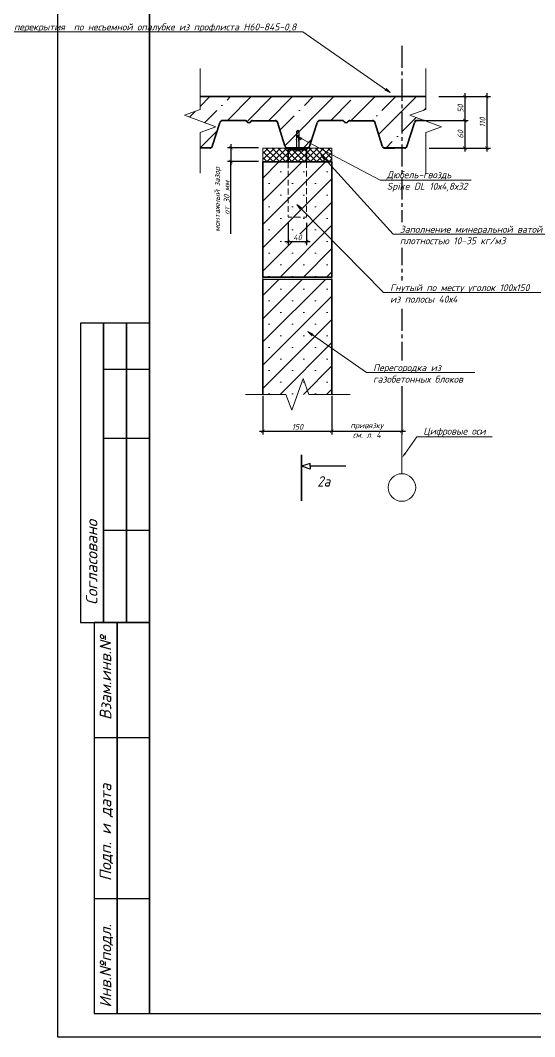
# Model space of a CAD drawing. Header units: millimetres. Extents: x -3689 to 2833879, y -661599 to -635850.
# Drawn here: x 2694637 to 2695755, y -660423 to -658215 of the extents above; entities that cross this region are included whole.
import ezdxf
from ezdxf import colors
from ezdxf.entities.mleader import LeaderData, LeaderLine
from ezdxf.enums import TextEntityAlignment as Align
from ezdxf.math import Vec2, Vec3

# ---------------------------------------------------------------- set-up
doc = ezdxf.new("R2010")
doc.units = ezdxf.units.MM
doc.header["$PDMODE"] = 35
doc.linetypes.add('CENTER2', pattern=[28.575, 19.05, -3.175, 3.175, -3.175])
doc.linetypes.add('невидимаяX2', pattern=[19.05, 12.7, -6.35])
doc.layers.get('Defpoints').update_dxf_attribs({"color": 4})
for name, color, linetype, lineweight in [('PDF _Заливка', 7, 'Continuous', 9), ('PDF _Основные линии', 7, 'Continuous', 35), ('PDF_Невидимые линии', 7, 'невидимаяX2', 20), ('PDF_Размеры', 7, 'Continuous', 20), ('PDF_Тонкая', 7, 'Continuous', 20), ('ВК-текст К1', 7, 'Continuous', 25), ('Выноски РД', 7, 'Continuous', 20), ('Основной', 252, 'Continuous', 30)]:
    doc.layers.add(name, color=color, linetype=linetype, lineweight=lineweight)
for name, color, linetype in [('PDF _Рамка', 7, 'Continuous'), ('PDF _Текст', 7, 'Continuous'), ('PDF_осевая', 30, 'CENTER2')]:
    doc.layers.add(name, color=color, linetype=linetype)
doc.styles.add('SPDS', font='isocpeui.ttf')
doc.styles.add('TEXТ (lSOCPEUR)', font='isocpeui.ttf', dxfattribs={"width": 0.9, "height": 250})
doc.styles.add('М2.5', font='isocpeui.ttf', dxfattribs={"height": 2.5})
doc.styles.add('М3', font='isocpeui.ttf', dxfattribs={"height": 3})
doc.styles.add('стиль текст', font='isocpeui.ttf')
doc.dimstyles.new('м 2.5 анотатив', dxfattribs={"dimscale": 100, "dimtxt": 2.5, "dimasz": 1.5, "dimexe": 1.5, "dimexo": 0.625, "dimtad": 1, "dimdec": 0, "dimrnd": 5, "dimtxsty": 'SPDS', "dimblk": 'ARCHTICK', "dimcen": 2.5, "dimdle": 1.5, "dimclrd": 256, "dimclre": 256, "dimclrt": 256, "dimadec": 0, "dimazin": 0, "dimtfac": 1, "dimtdec": 0, "dimtmove": 1, "dimatfit": 3, "dimldrblk": 'OPEN30', "dimfxl": 1, "dimarcsym": 0})

# ---------------------------------------------------------------- blocks, each defined once
blk = doc.blocks.new('_Open')
at = {"color": 0, "linetype": 'ByBlock', "lineweight": -2}
for p, q in [((-1, 0.17), (0, 0)), ((-1, -0.17), (0, 0)), ((0, 0), (-1, 0))]:
    blk.add_line(p, q, dxfattribs=at)
blk = doc.blocks.new('str1')
at = {"layer": 'Основной', "color": 0}
for p, q in [((23843, -23714), (23843, -24339)), ((23843, -24339), (23793, -24339)), ((23793, -24339), (23843, -24489)), ((23843, -24339), (23893, -24339)), ((23893, -24339), (23843, -24489))]:
    blk.add_line(p, q, dxfattribs=at)
blk = doc.blocks.new('Дюбель гвоздь')
at = {"linetype": 'Continuous', "lineweight": 0}
blk.add_hatch(color=255, dxfattribs=at).paths.add_polyline_path([(-2.9, 0), (-2.9, 40), (0, 42.9), (2.9, 40), (2.9, 0)])
at = {"color": 7, "linetype": 'Continuous', "lineweight": 0}
for p, q in [((-2.9, 40), (0, 42.9)), ((-2.9, 0), (-2.9, 40)), ((-2.9, 40), (2.9, 40)), ((-2.4, 31), (-1.4, 32)), ((-2.4, 31), (-2.4, 27)), ((-2.4, 31), (2.4, 31)), ((-1.4, 32), (1.4, 32)), ((2.9, 40), (0, 42.9)), ((2.4, 31), (1.4, 32)), ((2.4, 31), (2.4, 27)), ((2.9, 0), (2.9, 40)), ((-5, 0), (5, 0)), ((-2.4, 19), (-2.4, 0)), ((2.4, 19), (2.4, 0))]:
    blk.add_line(p, q, dxfattribs=at)
at = {"color": 7, "linetype": 'Continuous', "lineweight": 0, "flags": 128}
blk.add_lwpolyline([(-2.9, 0), (-2.9, 40), (0, 42.9), (2.9, 40), (2.9, 0)], close=True, dxfattribs=at)
at = {"color": 7, "linetype": 'Continuous', "lineweight": 0}
for centre, radius, start, end in [((6.2, 23), 9.46, 154.9728, 205.0272), ((11, 23), 9.46, 154.9728, 205.0272), ((0, 5.1), 7.14, 225.5879, 314.4121)]:
    blk.add_arc(centre, radius, start, end, dxfattribs=at)
blk = doc.blocks.new('_ARCHTICK')
at = {"color": 0, "linetype": 'ByBlock', "const_width": 0.15}
blk.add_lwpolyline([(-0.5, -0.5), (0.5, 0.5)], dxfattribs=at)
blk = doc.blocks.new('*D687')
at = {"layer": 'Defpoints', "color": 0}
for p in [(2695164.4, -658492), (2695094.9, -658522.1), (2695164.4, -658522.1)]:
    blk.add_point(p, dxfattribs=at)
at = {"layer": 'PDF_Размеры', "lineweight": -2}
for p, q in [((2695154.4, -658492), (2695087.4, -658492)), ((2695094.9, -658484.5), (2695094.9, -658529.6)), ((2695154.4, -658522.1), (2695087.4, -658522.1)), ((2695094.9, -658678.7), (2695094.9, -658522.1))]:
    blk.add_line(p, q, dxfattribs=at)
at = {"layer": 'PDF_Размеры', "lineweight": -2, "xscale": 7.5, "yscale": 7.5, "zscale": 7.5}
for p, rotation in [((2695094.9, -658492), 90), ((2695094.9, -658522.1), 270)]:
    blk.add_blockref('_ARCHTICK', p, dxfattribs=dict(at, rotation=rotation))
at = {"layer": 'PDF_Размеры', "insert": (2695075.1, -658604.3), "char_height": 12.5, "attachment_point": 5, "rotation": 90, "style": 'SPDS'}
blk.add_mtext('монтажный зазор\\P от 30 мм', dxfattribs=at)
blk = doc.blocks.new('_OPEN30')
at = {"color": 0, "linetype": 'ByBlock'}
for p, q in [((-1, 0.268), (0, 0)), ((0, 0), (-1, -0.268)), ((0, 0), (-1, 0))]:
    blk.add_line(p, q, dxfattribs=at)
blk = doc.blocks.new('*D689')
at = {"layer": 'Defpoints', "color": 0}
for p in [(2695164.4, -659027.9), (2695314.4, -659027.9), (2695314.4, -659107.7)]:
    blk.add_point(p, dxfattribs=at)
at = {"layer": 'PDF _Рамка', "lineweight": -2}
for p, q in [((2695164.4, -659031), (2695164.4, -659115.2)), ((2695314.4, -659031), (2695314.4, -659115.2)), ((2695156.9, -659107.7), (2695321.9, -659107.7))]:
    blk.add_line(p, q, dxfattribs=at)
at = {"layer": 'PDF _Рамка', "lineweight": -2, "xscale": 7.5, "yscale": 7.5, "zscale": 7.5, "rotation": 180}
blk.add_blockref('_ARCHTICK', (2695164.4, -659107.7), dxfattribs=at)
at = {"layer": 'PDF _Рамка', "lineweight": -2, "xscale": 7.5, "yscale": 7.5, "zscale": 7.5}
blk.add_blockref('_ARCHTICK', (2695314.4, -659107.7), dxfattribs=at)
at = {"layer": 'PDF _Рамка', "insert": (2695239.4, -659098.3), "char_height": 12.5, "attachment_point": 5, "style": 'SPDS'}
blk.add_mtext('150 ', dxfattribs=at)
blk = doc.blocks.new('*D691')
at = {"layer": 'Defpoints', "color": 0}
for p in [(2695314.4, -659027.9), (2695466.4, -659027.9), (2695466.4, -659107.7)]:
    blk.add_point(p, dxfattribs=at)
at = {"layer": 'PDF _Рамка', "lineweight": -2}
for p, q in [((2695314.4, -659031), (2695314.4, -659115.2)), ((2695466.4, -659031), (2695466.4, -659115.2)), ((2695306.9, -659107.7), (2695473.9, -659107.7))]:
    blk.add_line(p, q, dxfattribs=at)
at = {"layer": 'PDF _Рамка', "lineweight": -2, "xscale": 7.5, "yscale": 7.5, "zscale": 7.5, "rotation": 180}
blk.add_blockref('_ARCHTICK', (2695314.4, -659107.7), dxfattribs=at)
at = {"layer": 'PDF _Рамка', "lineweight": -2, "xscale": 7.5, "yscale": 7.5, "zscale": 7.5}
blk.add_blockref('_ARCHTICK', (2695466.4, -659107.7), dxfattribs=at)
at = {"layer": 'PDF _Рамка', "insert": (2695390.1, -659105.4), "char_height": 12.5, "attachment_point": 5, "style": 'SPDS'}
blk.add_mtext('привязку\\Pсм. л. 4', dxfattribs=at)
blk = doc.blocks.new('*D679')
at = {"layer": 'Defpoints', "color": 0}
for p in [(2695219.4, -658642.8), (2695259.4, -658642.8)]:
    blk.add_point(p, dxfattribs=at)
at = {"layer": 'PDF _Заливка', "lineweight": -2}
for p, q in [((2695219.4, -658655.3), (2695219.4, -658703.5)), ((2695259.4, -658655.3), (2695259.4, -658703.5)), ((2695211.9, -658696), (2695266.9, -658696))]:
    blk.add_line(p, q, dxfattribs=at)
at = {"layer": 'PDF _Заливка', "lineweight": -2, "xscale": 7.5, "yscale": 7.5, "zscale": 7.5, "rotation": 180}
blk.add_blockref('_ARCHTICK', (2695219.4, -658696), dxfattribs=at)
at = {"layer": 'PDF _Заливка', "lineweight": -2, "xscale": 7.5, "yscale": 7.5, "zscale": 7.5}
blk.add_blockref('_ARCHTICK', (2695259.4, -658696), dxfattribs=at)
at = {"layer": 'PDF _Заливка', "insert": (2695239.4, -658686.7), "char_height": 12.5, "attachment_point": 5, "style": 'SPDS', "bg_fill": 3, "box_fill_scale": 1.1, "bg_fill_color": 256, "bg_fill_true_color": 13158600, "bg_fill_transparency": 0}
blk.add_mtext('40', dxfattribs=at)
at = {"layer": 'Defpoints', "color": 0}
blk.add_point((2695259.4, -658696), dxfattribs=at)
blk = doc.blocks.new('*D699')
at = {"layer": 'Defpoints', "color": 0}
for p in [(2695486.7, -658432.9), (2695517.9, -658492.9), (2695603.2, -658492.9)]:
    blk.add_point(p, dxfattribs=at)
at = {"layer": 'PDF_Размеры', "lineweight": -2}
for p, q in [((2695494.2, -658432.9), (2695610.7, -658432.9)), ((2695603.2, -658425.4), (2695603.2, -658500.4)), ((2695525.4, -658492.9), (2695610.7, -658492.9))]:
    blk.add_line(p, q, dxfattribs=at)
at = {"layer": 'PDF_Размеры', "lineweight": -2, "xscale": 7.5, "yscale": 7.5, "zscale": 7.5}
for p, rotation in [((2695603.2, -658432.9), 90), ((2695603.2, -658492.9), 270)]:
    blk.add_blockref('_ARCHTICK', p, dxfattribs=dict(at, rotation=rotation))
at = {"layer": 'PDF_Размеры', "insert": (2695593.8, -658462.9), "char_height": 12.5, "attachment_point": 5, "rotation": 90, "style": 'SPDS'}
blk.add_mtext('60', dxfattribs=at)
blk = doc.blocks.new('*D701')
at = {"layer": 'Defpoints', "color": 0}
for p in [(2695539.4, -658380.9), (2695539.4, -658492.9), (2695651.2, -658492.9)]:
    blk.add_point(p, dxfattribs=at)
at = {"layer": 'PDF_Размеры', "lineweight": -2}
for p, q in [((2695651.2, -658373.4), (2695651.2, -658500.4)), ((2695546.9, -658380.9), (2695658.7, -658380.9)), ((2695546.9, -658492.9), (2695658.7, -658492.9))]:
    blk.add_line(p, q, dxfattribs=at)
at = {"layer": 'PDF_Размеры', "lineweight": -2, "xscale": 7.5, "yscale": 7.5, "zscale": 7.5}
for p, rotation in [((2695651.2, -658380.9), 90), ((2695651.2, -658492.9), 270)]:
    blk.add_blockref('_ARCHTICK', p, dxfattribs=dict(at, rotation=rotation))
at = {"layer": 'PDF_Размеры', "insert": (2695641.8, -658436.9), "char_height": 12.5, "attachment_point": 5, "rotation": 90, "style": 'SPDS'}
blk.add_mtext('110', dxfattribs=at)
blk = doc.blocks.new('*D703')
at = {"layer": 'Defpoints', "color": 0}
for p in [(2695539.4, -658380.9), (2695539.4, -658432.9), (2695603.3, -658432.9)]:
    blk.add_point(p, dxfattribs=at)
at = {"layer": 'PDF_Размеры', "lineweight": -2}
for p, q in [((2695603.3, -658373.4), (2695603.3, -658440.4)), ((2695546.9, -658380.9), (2695610.8, -658380.9)), ((2695546.9, -658432.9), (2695610.8, -658432.9))]:
    blk.add_line(p, q, dxfattribs=at)
at = {"layer": 'PDF_Размеры', "lineweight": -2, "xscale": 7.5, "yscale": 7.5, "zscale": 7.5}
for p, rotation in [((2695603.3, -658380.9), 90), ((2695603.3, -658432.9), 270)]:
    blk.add_blockref('_ARCHTICK', p, dxfattribs=dict(at, rotation=rotation))
at = {"layer": 'PDF_Размеры', "insert": (2695593.9, -658406.9), "char_height": 12.5, "attachment_point": 5, "rotation": 90, "style": 'SPDS'}
blk.add_mtext('50', dxfattribs=at)
blk = doc.blocks.new('*U601')
for points in [[(0, 0), (297, 0), (297, 420), (0, 420)], [(5, 90), (10, 90), (10, 155), (5, 155)], [(10, 90), (15, 90), (15, 155), (10, 155)], [(15, 90), (20, 90), (20, 155), (15, 155)], [(8, 5), (13, 5), (13, 90), (8, 90)], [(13, 5), (20, 5), (20, 90), (13, 90)]]:
    blk.add_lwpolyline(points, close=True)
at = {"const_width": 0.35}
blk.add_lwpolyline([(20, 5), (292, 5), (292, 415), (20, 415)], close=True, dxfattribs=at)
for points in [[(10, 145), (20, 145)], [(10, 130), (20, 130)], [(10, 110), (20, 110)], [(8, 65), (20, 65)], [(8, 30), (20, 30)]]:
    blk.add_lwpolyline(points)
at = {"style": 'М2.5'}
for s, p in [('Согласовано', (8.68, 93.8)), ('Взам.инв.№', (11.68, 68.8)), ('Подп. и дата', (11.68, 33.8)), ('Инв.№подл.', (11.68, 6.31))]:
    blk.add_text(s, height=2.5, rotation=90, dxfattribs=at).set_placement(p)
for tag, height, p in [('ГРАФА_ЗАКАЗЧИК', 2.5, (177.05, 55)), ('ГРАФА_10Ф3-1', 2.5, (108, 32.5)), ('ГРАФА_13Ф3-1', 2.5, (163, 32.5)), ('ГРАФА_10Ф3-2', 2.5, (108, 27.5)), ('ГРАФА_13Ф3-2', 2.5, (163, 27.5)), ('ГРАФА_10Ф3-3', 2.5, (108, 22.5)), ('ГРАФА_13Ф3-3', 2.5, (163, 22.5)), ('ГРАФА_10Ф3-4', 2.5, (108, 17.5)), ('ГРАФА_13Ф3-4', 2.5, (163, 17.5)), ('ГРАФА_10Ф3-5', 2.5, (108, 12.5)), ('ГРАФА_13Ф3-5', 2.5, (163, 12.5)), ('ГРАФА_10Ф3-6', 2.5, (108, 7.5)), ('ГРАФА_13Ф3-6', 2.5, (163, 7.5)), ('СВОЙСТВА_2', 3, (252.57, 2.5)), ('ФОРМАТ', 3, (230.51, 2.5))]:
    blk.add_attdef(tag, text='', height=height, dxfattribs=at).set_placement(p, align=Align.MIDDLE_LEFT)
at = {"style": 'М3'}
for tag, p in [('ГРАФА_1Ф3', (232, 55)), ('ГРАФА_6Ф3', (249.5, 25)), ('ГРАФА_7Ф3', (265.5, 25)), ('ГРАФА_8Ф3', (283, 25))]:
    blk.add_attdef(tag, text='', height=3, dxfattribs=at).set_placement(p, align=Align.MIDDLE_CENTER)
at = {"lineweight": 30, "flags": 104}
for tag, height, p in [('ГРАФА_2Ф3', 2.4, (232, 42.5)), ('ГРАФА_3Ф3', 2.5, (207, 27.5)), ('ГРАФА_4Ф3', 2.5, (207, 12.5))]:
    blk.add_attdef(tag, text='', height=height, dxfattribs=at).set_placement(p, align=Align.MIDDLE_CENTER)

msp = doc.modelspace()

# ---------------------------------------------------------------- hatches: boundary and pattern name
at = {"layer": 'PDF _Заливка'}
h = msp.add_hatch(dxfattribs=at)
h.set_pattern_fill('ANSI35', color=256, scale=10)
h.set_pattern_definition([(45, (-326.32, 1357.02), (-44.9012806, 44.9012806), []), (45, (-281.42, 1357.02), (-44.9012806, 44.9012806), [79.375, -15.875, 0, -15.875])])
edge = h.paths.add_edge_path()
edge.add_line((2695518.33, -658409.03), (2695518.33, -658380.94))
edge.add_line((2695518.33, -658380.94), (2695027.86, -658380.94))
edge.add_line((2695027.86, -658380.94), (2695027.86, -658409.03))
edge.add_line((2695027.86, -658409.03), (2694993.52, -658421.53))
edge.add_line((2694993.52, -658421.53), (2695062.21, -658446.53))
edge.add_line((2695062.21, -658446.53), (2695027.86, -658459.03))
edge.add_line((2695027.86, -658459.03), (2695027.86, -658492.06))
edge.add_line((2695027.86, -658492.06), (2695049.43, -658492.06))
edge.add_arc((2695049.43, -658487.06), 5, 270, 342.4669)
edge.add_line((2695054.2, -658488.56), (2695070.52, -658436.91))
edge.add_arc((2695076.05, -658438.66), 5.8, 90, 162.4669, ccw=False)
edge.add_line((2695076.05, -658432.86), (2695125.61, -658432.86))
edge.add_arc((2695125.61, -658437.16), 4.3, 51.46444, 90, ccw=False)
edge.add_line((2695128.29, -658433.79), (2695131.43, -658436.3))
edge.add_arc((2695133.61, -658433.56), 3.5, 231.46444, 308.53556)
edge.add_line((2695135.79, -658436.3), (2695138.93, -658433.79))
edge.add_arc((2695141.61, -658437.16), 4.3, 90, 128.53556, ccw=False)
edge.add_line((2695141.61, -658432.86), (2695191.18, -658432.86))
edge.add_arc((2695191.18, -658438.66), 5.8, 17.5331, 90, ccw=False)
edge.add_line((2695196.71, -658436.91), (2695213.03, -658488.56))
edge.add_arc((2695217.8, -658487.06), 5, 197.5331, 270)
edge.add_line((2695217.8, -658492.06), (2695260.93, -658492.06))
edge.add_arc((2695260.93, -658487.06), 5, 270, 342.4669)
edge.add_line((2695265.69, -658488.56), (2695282.01, -658436.91))
edge.add_arc((2695287.54, -658438.66), 5.8, 90, 162.4669, ccw=False)
edge.add_line((2695287.54, -658432.86), (2695337.11, -658432.86))
edge.add_arc((2695337.11, -658437.16), 4.3, 51.46444, 90, ccw=False)
edge.add_line((2695339.79, -658433.79), (2695342.93, -658436.3))
edge.add_arc((2695345.11, -658433.56), 3.5, 231.46444, 308.53556)
edge.add_line((2695347.29, -658436.3), (2695350.43, -658433.79))
edge.add_arc((2695353.11, -658437.16), 4.3, 90, 128.53556, ccw=False)
edge.add_line((2695353.11, -658432.86), (2695402.67, -658432.86))
edge.add_arc((2695402.67, -658438.66), 5.8, 17.5331, 90, ccw=False)
edge.add_line((2695408.2, -658436.91), (2695424.52, -658488.56))
edge.add_arc((2695429.29, -658487.06), 5, 197.5331, 270)
edge.add_line((2695429.29, -658492.06), (2695472.42, -658492.05))
edge.add_line((2695472.42, -658492.05), (2695495.61, -658433.97))
edge.add_line((2695495.61, -658433.97), (2695515.08, -658432.85))
edge.add_line((2695515.08, -658432.85), (2695483.99, -658421.53))
edge.add_line((2695483.99, -658421.53), (2695518.33, -658409.03))
at = {"layer": 'PDF _Заливка', "true_color": 0x636466}
h = msp.add_hatch(dxfattribs=at)
h.set_pattern_fill('SACNCR', color=251, scale=15)
h.set_pattern_definition([(45, (3668.714, -1534.82), (-25.25697034, 25.25697034), []), (45, (3693.97, -1534.82), (-25.25697034, 25.25697034), [0, -35.71875])])
h.paths.add_polyline_path([(2695314.36, -658522.89), (2695164.36, -658522.89), (2695164.36, -658772.89), (2695314.36, -658772.89)])
h = msp.add_hatch(dxfattribs=at)
h.set_pattern_fill('SACNCR', color=251, scale=15)
h.set_pattern_definition([(45, (3668.714, -1789.82), (-25.25697034, 25.25697034), []), (45, (3693.97, -1789.82), (-25.25697034, 25.25697034), [0, -35.71875])])
h.paths.add_polyline_path([(2695314.36, -658777.89), (2695164.36, -658777.89), (2695164.36, -659027.89), (2695314.36, -659027.89)])
at = {"layer": 'ВК-текст К1', "true_color": 0x636466}
h = msp.add_hatch(dxfattribs=at)
h.set_pattern_fill('ANSI37', color=251, scale=3)
h.set_pattern_definition([(45, (416.198, -824.034), (-6.73519209, 6.73519209), []), (135, (416.198, -824.034), (-6.73519209, -6.73519209), [])])
h.paths.add_polyline_path([(2695164.36, -658492.87), (2695314.36, -658492.87), (2695314.36, -658522.87), (2695164.36, -658522.87)])

# ---------------------------------------------------------------- linework, layer by layer
for p, q in [((2695054.2, -658488.55), (2695070.52, -658436.9)), ((2695054.96, -658488.79), (2695071.28, -658437.14)), ((2695125.61, -658432.85), (2695076.05, -658432.85)), ((2695125.61, -658433.65), (2695076.05, -658433.65)), ((2695127.79, -658434.41), (2695130.93, -658436.91)), ((2695128.29, -658433.78), (2695131.43, -658436.28)), ((2695138.93, -658433.78), (2695135.79, -658436.28)), ((2695139.43, -658434.41), (2695136.29, -658436.91)), ((2695141.61, -658432.85), (2695191.18, -658432.85)), ((2695141.61, -658433.65), (2695191.18, -658433.65)), ((2695212.27, -658488.79), (2695195.95, -658437.14)), ((2695213.03, -658488.55), (2695196.71, -658436.9)), ((2695265.69, -658488.55), (2695282.01, -658436.9)), ((2695265.69, -658488.55), (2695282.01, -658436.9)), ((2695266.46, -658488.79), (2695282.78, -658437.14)), ((2695266.46, -658488.79), (2695282.78, -658437.14)), ((2695337.11, -658432.85), (2695287.54, -658432.85)), ((2695337.11, -658432.85), (2695287.54, -658432.85)), ((2695337.11, -658433.65), (2695287.54, -658433.65)), ((2695337.11, -658433.65), (2695287.54, -658433.65)), ((2695339.29, -658434.41), (2695342.43, -658436.91)), ((2695339.29, -658434.41), (2695342.43, -658436.91)), ((2695339.79, -658433.78), (2695342.93, -658436.28)), ((2695339.79, -658433.78), (2695342.93, -658436.28)), ((2695350.43, -658433.78), (2695347.29, -658436.28)), ((2695350.43, -658433.78), (2695347.29, -658436.28)), ((2695350.93, -658434.41), (2695347.79, -658436.91)), ((2695350.93, -658434.41), (2695347.79, -658436.91)), ((2695353.11, -658432.85), (2695402.67, -658432.85)), ((2695353.11, -658432.85), (2695402.67, -658432.85)), ((2695353.11, -658433.65), (2695402.67, -658433.65)), ((2695353.11, -658433.65), (2695402.67, -658433.65)), ((2695423.76, -658488.79), (2695407.44, -658437.14)), ((2695423.76, -658488.79), (2695407.44, -658437.14)), ((2695424.52, -658488.55), (2695408.2, -658436.9)), ((2695424.52, -658488.55), (2695408.2, -658436.9)), ((2695477.19, -658488.55), (2695493.51, -658436.9)), ((2695477.95, -658488.79), (2695494.27, -658437.14)), ((2695515.08, -658432.85), (2695499.04, -658432.85)), ((2695517.27, -658433.65), (2695499.04, -658433.65)), ((2695049.43, -658492.05), (2695027.86, -658492.05)), ((2695049.43, -658492.85), (2695027.86, -658492.85)), ((2695260.93, -658492.05), (2695217.8, -658492.05)), ((2695260.93, -658492.85), (2695217.8, -658492.85)), ((2695260.93, -658492.05), (2695239.36, -658492.05)), ((2695260.93, -658492.85), (2695239.36, -658492.85)), ((2695429.29, -658492.05), (2695450.86, -658492.05)), ((2695472.42, -658492.05), (2695429.29, -658492.05)), ((2695429.29, -658492.85), (2695450.86, -658492.85)), ((2695472.42, -658492.85), (2695429.29, -658492.85))]:
    msp.add_line(p, q)
for centre, radius, start, end in [((2695076.05, -658438.65), 5.8, 90, 162.4669), ((2695076.05, -658438.65), 5, 90, 162.4669), ((2695125.61, -658437.15), 4.3, 51.46444, 90), ((2695125.61, -658437.15), 3.5, 51.46444, 90), ((2695133.61, -658433.55), 4.3, 231.46444, 308.53556), ((2695133.61, -658433.55), 3.5, 231.46444, 308.53556), ((2695141.61, -658437.15), 4.3, 90, 128.53556), ((2695141.61, -658437.15), 3.5, 90, 128.53556), ((2695191.18, -658438.65), 5.8, 17.5331, 90), ((2695191.18, -658438.65), 5, 17.5331, 90), ((2695287.54, -658438.65), 5.8, 90, 162.4669), ((2695287.54, -658438.65), 5.8, 90, 162.4669), ((2695287.54, -658438.65), 5, 90, 162.4669), ((2695287.54, -658438.65), 5, 90, 162.4669), ((2695337.11, -658437.15), 4.3, 51.46444, 90), ((2695337.11, -658437.15), 4.3, 51.46444, 90), ((2695337.11, -658437.15), 3.5, 51.46444, 90), ((2695337.11, -658437.15), 3.5, 51.46444, 90), ((2695345.11, -658433.55), 4.3, 231.46444, 308.53556), ((2695345.11, -658433.55), 4.3, 231.46444, 308.53556), ((2695345.11, -658433.55), 3.5, 231.46444, 308.53556), ((2695345.11, -658433.55), 3.5, 231.46444, 308.53556), ((2695353.11, -658437.15), 4.3, 90, 128.53556), ((2695353.11, -658437.15), 4.3, 90, 128.53556), ((2695353.11, -658437.15), 3.5, 90, 128.53556), ((2695353.11, -658437.15), 3.5, 90, 128.53556), ((2695402.67, -658438.65), 5.8, 17.5331, 90), ((2695402.67, -658438.65), 5.8, 17.5331, 90), ((2695402.67, -658438.65), 5, 17.5331, 90), ((2695402.67, -658438.65), 5, 17.5331, 90), ((2695499.04, -658438.65), 5.8, 90, 162.4669), ((2695499.04, -658438.65), 5, 90, 162.4669), ((2695049.43, -658487.05), 5, 270, 342.4669), ((2695049.43, -658487.05), 5.8, 270, 342.4669), ((2695217.8, -658487.05), 5.8, 197.5331, 270), ((2695217.8, -658487.05), 5, 197.5331, 270), ((2695260.93, -658487.05), 5, 270, 342.4669), ((2695260.93, -658487.05), 5, 270, 342.4669), ((2695260.93, -658487.05), 5.8, 270, 342.4669), ((2695260.93, -658487.05), 5.8, 270, 342.4669), ((2695429.29, -658487.05), 5.8, 197.5331, 270), ((2695429.29, -658487.05), 5.8, 197.5331, 270), ((2695429.29, -658487.05), 5, 197.5331, 270), ((2695429.29, -658487.05), 5, 197.5331, 270), ((2695472.42, -658487.05), 5, 270, 342.4669), ((2695472.42, -658487.05), 5.8, 270, 342.4669)]:
    msp.add_arc(centre, radius, start, end)
at = {"layer": 'PDF _Основные линии'}
for p, q in [((2695164.36, -659027.89), (2695164.36, -658777.89)), ((2695314.36, -658777.89), (2695314.36, -659027.89)), ((2695248.03, -659158.95), (2695248.03, -659258.95))]:
    msp.add_line(p, q, dxfattribs=at)
for points in [[(2695027.86, -658380.94), (2695518.33, -658380.94)], [(2695164.36, -658522.89), (2695314.36, -658522.89), (2695314.36, -658772.89), (2695164.36, -658772.89), (2695164.36, -658522.89)]]:
    msp.add_lwpolyline(points, dxfattribs=at)
at = {"layer": 'PDF _Основные линии', "color": 7, "flags": 128}
for points in [[(2695219.36, -658492.85), (2695259.36, -658492.85), (2695259.36, -658522.89)], [(2695219.36, -658522.89), (2695219.36, -658492.85)]]:
    msp.add_lwpolyline(points, dxfattribs=at)
msp.add_lwpolyline([(2695219.36, -658492.87), (2695259.36, -658492.87), (2695259.36, -658496.87), (2695219.36, -658496.87)], close=True, dxfattribs=at)
at = {"layer": 'PDF_Невидимые линии', "color": 7, "flags": 128}
msp.add_lwpolyline([(2695259.36, -658522.89), (2695259.36, -658642.85), (2695219.36, -658642.85), (2695219.36, -658522.89)], dxfattribs=at)
at = {"layer": 'PDF_осевая', "ltscale": 2.5}
msp.add_lwpolyline([(2695466.42, -658270.74), (2695466.42, -659107.68)], dxfattribs=at)
at = {"layer": 'PDF_Тонкая', "linetype": 'Continuous'}
msp.add_lwpolyline([(2695027.86, -658319.63), (2695027.86, -658409.03), (2694993.52, -658421.53), (2695062.21, -658446.53), (2695027.86, -658459.03), (2695027.86, -658547.2)], dxfattribs=at)
at = {"layer": 'PDF_Тонкая'}
msp.add_lwpolyline([(2695164.36, -658522.89), (2695314.36, -658522.89), (2695314.36, -658492.85), (2695164.36, -658492.85)], close=True, dxfattribs=at)
msp.add_lwpolyline([(2695466.42, -659085.27), (2695466.42, -659200.03)], dxfattribs=at)
msp.add_circle((2695466.39, -659230.03), 30, dxfattribs=at)

# ---------------------------------------------------------------- block references
at = {"layer": 'PDF _Заливка'}
msp.add_blockref('Дюбель гвоздь', (2695240.07, -658496.85), dxfattribs=at)
at = {"layer": 'PDF _Основные линии', "xscale": 0.125, "yscale": 0.125, "zscale": 0.125, "rotation": 270}
msp.add_blockref('str1', (2698309.13, -656203.52), dxfattribs=at)

# ---------------------------------------------------------------- texts
at = {"layer": 'PDF _Текст', "insert": (2695296.71, -659216.69), "char_height": 22.5, "width": 17.5, "attachment_point": 5, "style": 'TEXТ (lSOCPEUR)'}
msp.add_mtext('2а', dxfattribs=at)

# ---------------------------------------------------------------- dimensions: what is measured, and where the dimension line sits
at = {"layer": 'PDF _Рамка'}
dim = msp.add_linear_dim(base=(2695314.36, -659107.68), p1=(2695164.36, -659027.89), p2=(2695314.36, -659027.89), text='<> ', dimstyle='м 2.5 анотатив', dxfattribs=at)
dim.commit()
dim.dimension.update_dxf_attribs({"geometry": '*D689', "text_midpoint": (2695239.36, -659098.31)})
at = {"layer": 'PDF_Размеры'}
dim = msp.add_linear_dim(base=(2695603.28, -658432.86), p1=(2695539.44, -658380.94), p2=(2695539.44, -658432.86), angle=90, dimstyle='м 2.5 анотатив', override={"dimexo": 1.5}, dxfattribs=at)
dim.commit()
dim.dimension.update_dxf_attribs({"geometry": '*D703', "text_midpoint": (2695593.9, -658406.9)})
dim = msp.add_linear_dim(base=(2695094.88, -658522.12), p1=(2695164.36, -658492.03), p2=(2695164.36, -658522.12), angle=90, text='монтажный зазор\\P от <> мм', dimstyle='м 2.5 анотатив', override={"dimexo": 2}, dxfattribs=at)
dim.commit()
dim.dimension.update_dxf_attribs({"geometry": '*D687', "text_midpoint": (2695075.71, -658604.27), "dimtype": 160})

# ---------------------------------------------------------------- leaders
at = {"layer": 'Выноски РД'}
ml = msp.add_multileader_mtext('Standard', dxfattribs=at)
ml.set_content('Ж/б плита перекрытия  по несъемной опалубке из профлиста Н60-845-0,8', color=256, style='стиль текст')
ml.set_leader_properties(lineweight=15)
ml.set_arrow_properties(name='OPEN')
ml.build(insert=Vec2(0, 0))
ml.multileader.update_dxf_attribs({"text_left_attachment_type": 6, "text_right_attachment_type": 6, "dogleg_length": 0.36, "arrow_head_size": 12.5, "scale": 5})
ctx = ml.context
ctx.base_point, ctx.scale, ctx.char_height, ctx.arrow_head_size, ctx.landing_gap_size, ctx.plane_origin = Vec3(2694602.36, -658240.06), 5, 15, 12.5, 12.5, Vec3(2695898.12, -658768.05)
ctx.left_attachment, ctx.right_attachment, ctx.text_align_type = 6, 6, 2
notes = []
notes.append((ctx, [(1, (1, 1, 0), (2695251.2, -658240.06), (-1, 0), 1.8, [(0, [(2695441.15, -658372.27)], 0, [])])]))
ctx.mtext.insert, ctx.mtext.width, ctx.mtext.alignment, ctx.mtext.flow_direction = Vec3(2695236.9, -658222.06), 741.9127, 3, 5
ml = msp.add_multileader_mtext('Standard', dxfattribs=at)
ml.set_content('Гнутый по месту уголок 100х150 \\Pиз полосы 40х4', color=256, style='стиль текст')
ml.set_leader_properties(lineweight=15)
ml.set_arrow_properties(name='OPEN')
ml.build(insert=Vec2(0, 0))
ml.multileader.update_dxf_attribs({"text_left_attachment_type": 6, "text_right_attachment_type": 6, "dogleg_length": 0.36, "arrow_head_size": 12.5, "scale": 5})
ctx = ml.context
ctx.base_point, ctx.scale, ctx.char_height, ctx.arrow_head_size, ctx.landing_gap_size, ctx.plane_origin = Vec3(2696481.24, -658242.42), 5, 15, 12.5, 12.5, Vec3(2697645.04, -659269.76)
ctx.left_attachment, ctx.right_attachment, ctx.text_align_type = 6, 6, 2
notes.append((ctx, [(1, (1, 1, 0), (2696830.88, -658242.42), (-1, 0), 1.8, [(0, [(2696894.54, -658495.66)], 0, [])])]))
ctx.mtext.insert, ctx.mtext.width, ctx.mtext.defined_height, ctx.mtext.alignment, ctx.mtext.flow_direction = Vec3(2696816.58, -658224.42), 690.6624, 36, 3, 5
ml = msp.add_multileader_mtext('Standard', dxfattribs=at)
ml.set_content('Ж/б плита перекрытия  по несъемной опалубке из профлиста Н60-845-0,8', color=256, style='стиль текст')
ml.set_leader_properties(lineweight=15)
ml.set_arrow_properties(name='OPEN')
ml.build(insert=Vec2(0, 0))
ml.multileader.update_dxf_attribs({"text_left_attachment_type": 6, "text_right_attachment_type": 6, "dogleg_length": 0.36, "arrow_head_size": 12.5, "scale": 5})
ctx = ml.context
ctx.base_point, ctx.scale, ctx.char_height, ctx.arrow_head_size, ctx.landing_gap_size, ctx.plane_origin = Vec3(2696601.41, -658247.48), 5, 15, 12.5, 12.5, Vec3(2697578.1, -658769.12)
ctx.left_attachment, ctx.right_attachment, ctx.text_align_type = 6, 6, 2
notes.append((ctx, [(1, (1, 1, 0), (2697250.25, -658247.48), (-1, 0), 1.8, [(0, [(2697245.23, -658371.13)], 0, [])])]))
ctx.mtext.insert, ctx.mtext.width, ctx.mtext.alignment, ctx.mtext.flow_direction = Vec3(2697235.95, -658229.48), 741.9127, 3, 5
ml = msp.add_multileader_mtext('Standard', dxfattribs=at)
ml.set_content('Перегородка из \\Pгазобетонных блоков', color=256, style='стиль текст')
ml.set_leader_properties(lineweight=15)
ml.set_arrow_properties(name='OPEN')
ml.build(insert=Vec2(0, 0))
ml.multileader.update_dxf_attribs({"text_left_attachment_type": 6, "text_right_attachment_type": 6, "dogleg_length": 0.36, "arrow_head_size": 12.5, "scale": 5})
ctx = ml.context
ctx.base_point, ctx.scale, ctx.char_height, ctx.arrow_head_size, ctx.landing_gap_size, ctx.plane_origin = Vec3(2696664.07, -659083.82), 5, 15, 12.5, 12.5, Vec3(2697913.62, -659603.71)
ctx.left_attachment, ctx.right_attachment, ctx.text_align_type = 6, 6, 2
notes.append((ctx, [(1, (1, 1, 0), (2696899.49, -659083.82), (-1, 0), 1.8, [(0, [(2697038.22, -658972.69)], 0, [])])]))
ctx.mtext.insert, ctx.mtext.width, ctx.mtext.alignment, ctx.mtext.flow_direction = Vec3(2696885.19, -659065.82), 370.9564, 3, 5
for ctx, leaders in notes:
    for number, flags, end, landing, length, lines in leaders:
        leader = LeaderData()
        leader.index, (leader.has_last_leader_line, leader.has_dogleg_vector, leader.attachment_direction) = number, flags
        leader.last_leader_point, leader.dogleg_vector, leader.dogleg_length = Vec3(end), Vec3(landing), length
        for number, points, colour, breaks in lines:
            line = LeaderLine()
            line.index, line.vertices, line.color, line.breaks = number, Vec3.list(points), colors.encode_raw_color(colour), breaks
            leader.lines.append(line)
        ctx.leaders.append(leader)

# ---------------------------------------------------------------- next in the draw order: leaders
ml = msp.add_multileader_mtext('Standard', dxfattribs=at)
ml.set_content('Заполнение минеральной ватой\\Pплотностью 10-35 кг/м3', color=256, style='стиль текст')
ml.set_leader_properties(lineweight=15)
ml.set_arrow_properties(name='OPEN')
ml.build(insert=Vec2(0, 0))
ml.multileader.update_dxf_attribs({"text_left_attachment_type": 6, "text_right_attachment_type": 6, "dogleg_length": 0.36, "arrow_head_size": 12.5, "scale": 5})
ctx = ml.context
ctx.base_point, ctx.scale, ctx.char_height, ctx.arrow_head_size, ctx.landing_gap_size, ctx.plane_origin = Vec3(2695449.52, -658679.6), 5, 15, 12.5, 12.5, Vec3(2696013.89, -659203.65)
ctx.left_attachment, ctx.right_attachment = 6, 6
notes = []
notes.append((ctx, [(0, (1, 1, 0), (2695447.72, -658679.6), (1, 0), 1.8, [(0, [(2695290.46, -658506.79)], 0, [])])]))
ctx.mtext.insert, ctx.mtext.width, ctx.mtext.flow_direction = Vec3(2695462.02, -658661.6), 370.9564, 5
ctx.mtext.has_bg_fill, ctx.mtext.bg_color, ctx.mtext.bg_scale_factor, ctx.mtext.bg_transparency, ctx.mtext.use_window_bg_color = 1, -1027028792, 1.5, 0, 1
ml = msp.add_multileader_mtext('Standard', dxfattribs=at)
ml.set_content('Перегородка из \\Pгазобетонных блоков', color=256, style='стиль текст')
ml.set_leader_properties(lineweight=15)
ml.set_arrow_properties(name='OPEN')
ml.build(insert=Vec2(0, 0))
ml.multileader.update_dxf_attribs({"text_left_attachment_type": 6, "text_right_attachment_type": 6, "dogleg_length": 0.36, "arrow_head_size": 12.5, "scale": 5})
ctx = ml.context
ctx.base_point, ctx.scale, ctx.char_height, ctx.arrow_head_size, ctx.landing_gap_size, ctx.plane_origin = Vec3(2695391.31, -658980.27), 5, 15, 12.5, 12.5, Vec3(2695949.24, -659602.64)
ctx.left_attachment, ctx.right_attachment = 6, 6
notes.append((ctx, [(0, (1, 1, 0), (2695389.51, -658980.27), (1, 0), 1.8, [(0, [(2695262.12, -658891.46)], 0, [])])]))
ctx.mtext.insert, ctx.mtext.width, ctx.mtext.flow_direction = Vec3(2695403.81, -658962.27), 226.5262, 5
ctx.mtext.has_bg_fill, ctx.mtext.bg_color, ctx.mtext.bg_scale_factor, ctx.mtext.bg_transparency, ctx.mtext.use_window_bg_color = 1, -1027028792, 1.5, 0, 1
ml = msp.add_multileader_mtext('Standard', dxfattribs=at)
ml.set_content('Цифровые оси', color=256, style='стиль текст')
ml.set_leader_properties(lineweight=15)
ml.build(insert=Vec2(0, 0))
ml.multileader.update_dxf_attribs({"text_left_attachment_type": 6, "text_right_attachment_type": 6, "dogleg_length": 0.36, "arrow_head_size": 12.5, "scale": 5})
ctx = ml.context
ctx.base_point, ctx.scale, ctx.char_height, ctx.arrow_head_size, ctx.landing_gap_size, ctx.plane_origin = Vec3(2695500.4, -659119.64), 5, 15, 12.5, 12.5, Vec3(2696067.76, -659702.16)
ctx.left_attachment, ctx.right_attachment = 6, 6
notes.append((ctx, [(0, (1, 1, 0), (2695498.6, -659119.64), (1, 0), 1.8, [(0, [(2695466.42, -659166.23)], 0, [])])]))
ctx.mtext.insert, ctx.mtext.width, ctx.mtext.flow_direction = Vec3(2695512.9, -659100.14), 226.5262, 5
ctx.mtext.has_bg_fill, ctx.mtext.bg_color, ctx.mtext.bg_scale_factor, ctx.mtext.bg_transparency, ctx.mtext.use_window_bg_color = 1, -1027028792, 1.5, 0, 1
for ctx, leaders in notes:
    for number, flags, end, landing, length, lines in leaders:
        leader = LeaderData()
        leader.index, (leader.has_last_leader_line, leader.has_dogleg_vector, leader.attachment_direction) = number, flags
        leader.last_leader_point, leader.dogleg_vector, leader.dogleg_length = Vec3(end), Vec3(landing), length
        for number, points, colour, breaks in lines:
            line = LeaderLine()
            line.index, line.vertices, line.color, line.breaks = number, Vec3.list(points), colors.encode_raw_color(colour), breaks
            leader.lines.append(line)
        ctx.leaders.append(leader)

# ---------------------------------------------------------------- next in the draw order: linework, layer by layer
at = {"layer": 'PDF_Тонкая', "linetype": 'Continuous'}
for points in [[(2695518.33, -658319.63), (2695518.33, -658409.03), (2695483.99, -658421.53), (2695552.68, -658446.53), (2695518.33, -658459.03), (2695518.33, -658547.2)], [(2695353.76, -659027.89), (2695264.36, -659027.89), (2695251.86, -658993.54), (2695226.86, -659062.23), (2695214.36, -659027.89), (2695126.19, -659027.89)]]:
    msp.add_lwpolyline(points, dxfattribs=at)

# ---------------------------------------------------------------- next in the draw order: dimensions: what is measured, and where the dimension line sits
at = {"layer": 'PDF _Рамка'}
dim = msp.add_linear_dim(base=(2695466.42, -659107.68), p1=(2695314.36, -659027.89), p2=(2695466.42, -659027.89), text='привязку\\Pсм. л. 4', dimstyle='м 2.5 анотатив', dxfattribs=at)
dim.commit()
dim.dimension.update_dxf_attribs({"geometry": '*D691', "text_midpoint": (2695390.11, -659125.15), "dimtype": 160})
at = {"layer": 'PDF_Размеры'}
for base, p1, p2, picture, middle in [((2695651.2, -658492.86), (2695539.44, -658380.94), (2695539.44, -658492.86), '*D701', (2695641.83, -658436.9)), ((2695603.18, -658492.86), (2695486.75, -658432.86), (2695517.87, -658492.86), '*D699', (2695593.81, -658462.86))]:
    dim = msp.add_linear_dim(base=base, p1=p1, p2=p2, angle=90, dimstyle='м 2.5 анотатив', override={"dimexo": 1.5}, dxfattribs=at)
    dim.commit()
    dim.dimension.update_dxf_attribs({"geometry": picture, "text_midpoint": middle})

# ---------------------------------------------------------------- next in the draw order: leaders
at = {"layer": 'Выноски РД'}
ml = msp.add_multileader_mtext('Standard', dxfattribs=at)
ml.set_content('Дюбель-гвоздь \\PSpike DL 10х4,8х32', color=256, style='стиль текст')
ml.set_leader_properties(lineweight=15)
ml.set_arrow_properties(name='OPEN')
ml.build(insert=Vec2(0, 0))
ml.multileader.update_dxf_attribs({"text_left_attachment_type": 6, "text_right_attachment_type": 6, "dogleg_length": 0.36, "arrow_head_size": 12.5, "scale": 5})
ctx = ml.context
ctx.base_point, ctx.scale, ctx.char_height, ctx.arrow_head_size, ctx.landing_gap_size, ctx.plane_origin = Vec3(2695421.1, -658562.66), 5, 15, 12.5, 12.5, Vec3(2695195.89, -658768.05)
ctx.left_attachment, ctx.right_attachment = 6, 6
notes = []
notes.append((ctx, [(0, (1, 1, 0), (2695419.3, -658562.66), (1, 0), 1.8, [(0, [(2695237.67, -658466.89)], 0, [])])]))
ctx.mtext.insert, ctx.mtext.width, ctx.mtext.flow_direction = Vec3(2695433.6, -658543.16), 370.9564, 5
ml = msp.add_multileader_mtext('Standard', dxfattribs=at)
ml.set_content('Гнутый по месту уголок 100х150 \\Pиз полосы 40х4', color=256, style='стиль текст')
ml.set_leader_properties(lineweight=15)
ml.set_arrow_properties(name='OPEN')
ml.build(insert=Vec2(0, 0))
ml.multileader.update_dxf_attribs({"text_left_attachment_type": 6, "text_right_attachment_type": 6, "dogleg_length": 0.36, "arrow_head_size": 12.5, "scale": 5})
ctx = ml.context
ctx.base_point, ctx.scale, ctx.char_height, ctx.arrow_head_size, ctx.landing_gap_size, ctx.plane_origin = Vec3(2695428.15, -658806.43), 5, 15, 12.5, 12.5, Vec3(2696013.89, -659339.75)
ctx.left_attachment, ctx.right_attachment = 6, 6
notes.append((ctx, [(0, (1, 1, 0), (2695426.35, -658806.43), (1, 0), 1.8, [(0, [(2695237.76, -658615.11)], 0, [])])]))
ctx.mtext.insert, ctx.mtext.width, ctx.mtext.flow_direction = Vec3(2695440.65, -658788.43), 370.9564, 5
ctx.mtext.has_bg_fill, ctx.mtext.bg_color, ctx.mtext.bg_scale_factor, ctx.mtext.bg_transparency, ctx.mtext.use_window_bg_color = 1, -1027028792, 1.5, 0, 1
for ctx, leaders in notes:
    for number, flags, end, landing, length, lines in leaders:
        leader = LeaderData()
        leader.index, (leader.has_last_leader_line, leader.has_dogleg_vector, leader.attachment_direction) = number, flags
        leader.last_leader_point, leader.dogleg_vector, leader.dogleg_length = Vec3(end), Vec3(landing), length
        for number, points, colour, breaks in lines:
            line = LeaderLine()
            line.index, line.vertices, line.color, line.breaks = number, Vec3.list(points), colors.encode_raw_color(colour), breaks
            leader.lines.append(line)
        ctx.leaders.append(leader)

# ---------------------------------------------------------------- next in the draw order: hatches: boundary and pattern name
at = {"layer": 'PDF _Заливка', "true_color": 0x939598}
h = msp.add_hatch(color=252, dxfattribs=at)
h.dxf.hatch_style = 1
h.paths.add_polyline_path([(2695314.36, -658772.89), (2695164.36, -658772.89), (2695164.36, -658777.89), (2695314.36, -658777.89)])

# ---------------------------------------------------------------- next in the draw order: linework, layer by layer
at = {"layer": 'PDF_Тонкая'}
msp.add_lwpolyline([(2695164.36, -658772.89), (2695314.36, -658772.89), (2695314.36, -658777.89), (2695164.36, -658777.89)], close=True, dxfattribs=at)

# ---------------------------------------------------------------- next in the draw order: dimensions: what is measured, and where the dimension line sits
at = {"layer": 'PDF _Заливка'}
dim = msp.add_linear_dim(base=(2695259.36, -658696.04), p1=(2695219.36, -658642.85), p2=(2695259.36, -658642.85), dimstyle='м 2.5 анотатив', override={"dimexo": 2.5, "dimtfill": 1}, dxfattribs=at)
dim.commit()
dim.dimension.update_dxf_attribs({"geometry": '*D679', "text_midpoint": (2695239.36, -658686.66)})

# ---------------------------------------------------------------- next in the draw order: block references
at = {"layer": 'Defpoints', "xscale": 10, "yscale": 10, "zscale": 10}
msp.add_blockref('*U601', (2694717.83, -660423.02), dxfattribs=at)

doc.saveas('drawing.dxf')
